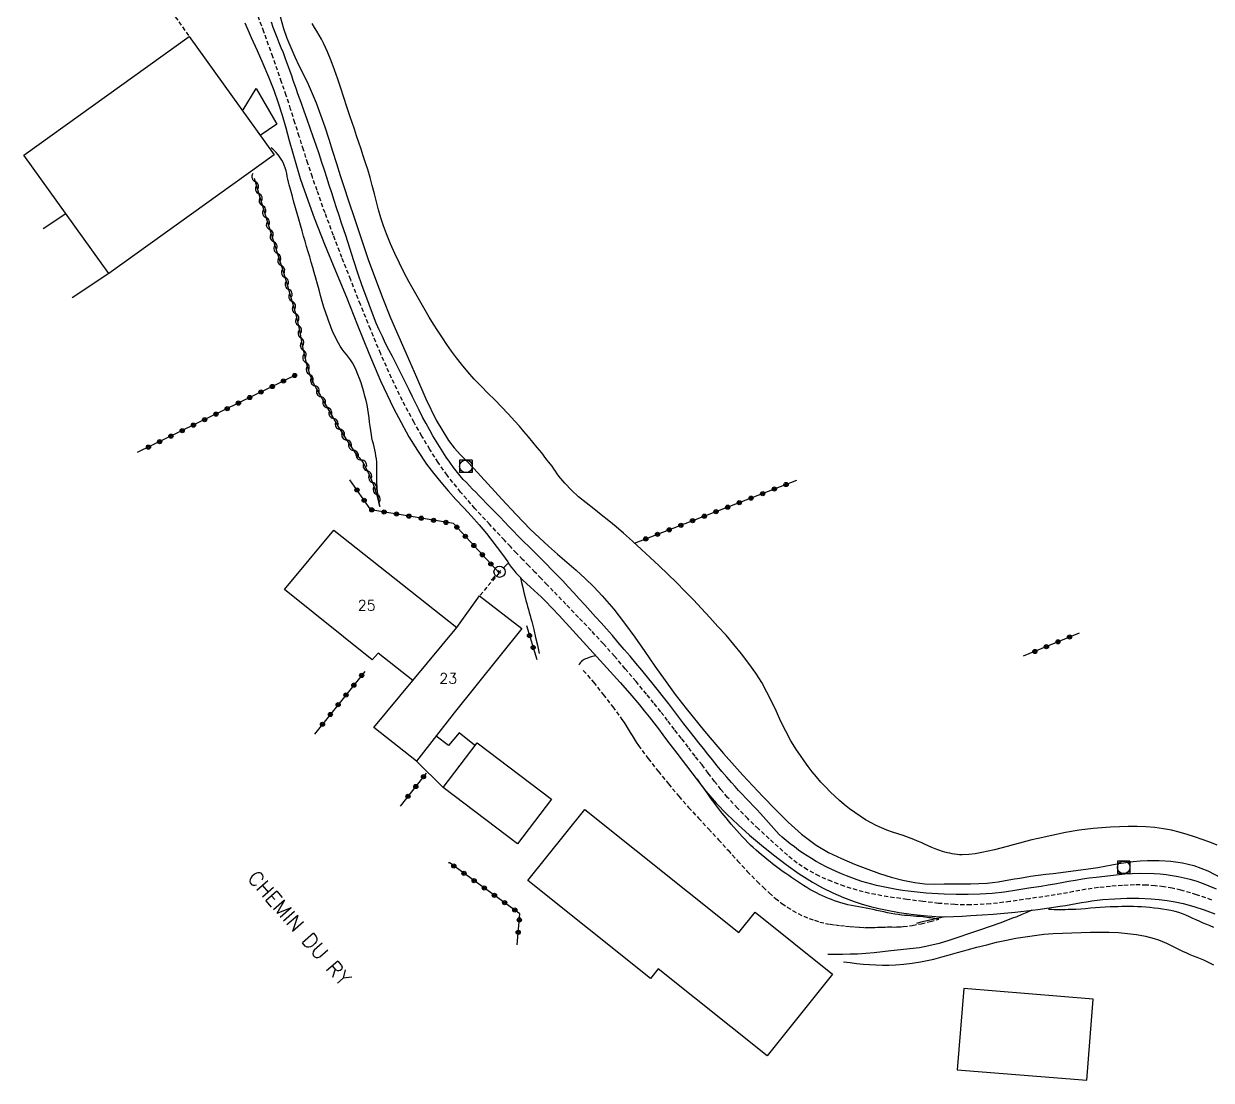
# Model space of a CAD drawing. Header units: millimetres. Extents: x 164999 to 166000, y 157004 to 158000.
# Drawn here: x 165697.5 to 165839.6, y 157309.9 to 157436.3 of the extents above; entities that cross this region are included whole.
import ezdxf
from ezdxf.enums import TextEntityAlignment as Align

# ---------------------------------------------------------------- set-up
doc = ezdxf.new("R2010")
doc.units = ezdxf.units.MM
doc.linetypes.add('DASHED', pattern=[0.75, 0.5, -0.25])
doc.layers.get('0').update_dxf_attribs({"linetype": 'CONTINUOUS'})
for name, color, linetype in [('W0001', 6, 'DASHED'), ('W0008', 7, 'CONTINUOUS'), ('W0017', 7, 'CONTINUOUS'), ('W0071', 7, 'CONTINUOUS'), ('W0101', 7, 'CONTINUOUS'), ('W0104', 1, 'CONTINUOUS'), ('W0112', 1, 'DASHED'), ('W0211', 2, 'CONTINUOUS'), ('W0214', 2, 'CONTINUOUS'), ('W0310', 3, 'CONTINUOUS'), ('W0323', 7, 'CONTINUOUS'), ('W0420', 7, 'CONTINUOUS'), ('W0473', 7, 'CONTINUOUS'), ('W0989', 7, 'CONTINUOUS'), ('W0991', 7, 'CONTINUOUS'), ('W1102', 7, 'CONTINUOUS')]:
    doc.layers.add(name, color=color, linetype=linetype)
doc.styles.get("Standard").update_dxf_attribs({"font": 'romans.shx', "width": 0.85})

# ---------------------------------------------------------------- blocks, each defined once
blk = doc.blocks.new('T420')
for p, q in [((0.75, 0.75), (-0.75, 0.75)), ((-0.75, 0.75), (-0.75, -0.75)), ((0.75, 0.75), (0.75, -0.75)), ((0.75, -0.75), (-0.75, -0.75))]:
    blk.add_line(p, q)
blk.add_ellipse((0, 0), major_axis=(-0.53, 0.53), ratio=1, start_param=3.926991, end_param=10.210176)
blk = doc.blocks.new('T473')
for p, q in [((-0.166667, 0.166667), (0.166667, -0.166667)), ((-0.166667, -0.166667), (0.166667, 0.166667)), ((0.500001, 0.500001), (1.000002, 1.000002)), ((-1.000002, -1.000002), (-0.500001, -0.500001))]:
    blk.add_line(p, q)
blk.add_ellipse((0, 0), major_axis=(0.471405, 0.471405), ratio=1, start_param=5.4977871438, end_param=11.780972451)
blk = doc.blocks.new('t323o')
at = {"color": 0, "linetype": 'Continuous'}
for radius in [0.25, 0.15]:
    blk.add_circle((0, 0), radius, dxfattribs=at)
blk = doc.blocks.new('t310o')
at = {"color": 0, "linetype": 'Continuous'}
for centre, start, end in [((-0.5, 0.38), 216.8699, 323.1304), ((0.5, -0.37), 36.8699, 143.1303)]:
    blk.add_arc(centre, 0.625, start, end, dxfattribs=at)

msp = doc.modelspace()

# ---------------------------------------------------------------- linework, layer by layer
at = {"layer": 'W0001'}
msp.add_lwpolyline([(165839.67, 157331.43), (165837.84, 157332.07), (165835.97, 157332.61), (165834.96, 157332.85), (165833.93, 157333.02), (165832.9, 157333.14), (165831.86, 157333.22), (165830.42, 157333.24), (165828.98, 157333.17), (165827.54, 157333.06), (165826.12, 157332.91), (165825.37, 157332.82), (165824.63, 157332.71), (165823.89, 157332.58), (165823.15, 157332.44), (165822.42, 157332.3), (165821.68, 157332.17), (165820.94, 157332.04), (165820.2, 157331.93), (165817.87, 157331.59), (165815.53, 157331.24), (165813.19, 157330.97), (165810.83, 157330.84), (165808.91, 157330.88), (165806.99, 157331.03), (165805.09, 157331.25), (165803.19, 157331.5), (165801.69, 157331.71), (165800.19, 157331.94), (165798.7, 157332.23), (165797.23, 157332.6), (165795.7, 157333.09), (165794.19, 157333.63), (165792.71, 157334.28), (165791.29, 157335.04), (165790.05, 157335.86), (165788.9, 157336.79), (165787.79, 157337.78), (165786.7, 157338.77), (165785.41, 157339.96), (165784.15, 157341.17), (165782.92, 157342.42), (165781.73, 157343.71), (165780.93, 157344.65), (165780.17, 157345.63), (165779.42, 157346.61), (165778.67, 157347.59), (165777.84, 157348.65), (165777.02, 157349.71), (165776.2, 157350.78), (165775.37, 157351.84), (165774.55, 157352.91), (165773.72, 157353.96), (165772.88, 157355.02), (165772.03, 157356.06), (165770.77, 157357.59), (165769.48, 157359.1), (165768.19, 157360.6), (165766.87, 157362.08), (165765.39, 157363.68), (165763.89, 157365.26), (165762.38, 157366.82), (165760.87, 157368.39), (165760.14, 157369.15), (165759.41, 157369.91), (165758.67, 157370.67), (165757.93, 157371.43), (165757.19, 157372.19), (165756.46, 157372.95), (165755.73, 157373.72), (165755.01, 157374.49), (165753.25, 157376.39), (165751.49, 157378.29), (165749.78, 157380.24), (165748.17, 157382.27), (165747.09, 157383.79), (165746.09, 157385.36), (165745.13, 157386.96), (165744.21, 157388.58), (165743.49, 157389.89), (165742.8, 157391.21), (165742.14, 157392.55), (165741.5, 157393.9), (165740.21, 157396.81), (165738.98, 157399.74), (165737.79, 157402.69), (165736.62, 157405.65), (165735.57, 157408.31), (165734.55, 157410.97), (165733.55, 157413.65), (165732.59, 157416.34), (165732.03, 157417.95), (165731.5, 157419.57), (165730.97, 157421.2), (165730.46, 157422.82), (165729.94, 157424.45), (165729.43, 157426.08), (165728.9, 157427.7), (165728.35, 157429.31), (165727.3, 157432.32), (165726.23, 157435.32), (165725.13, 157438.31)], dxfattribs=at)
at = {"layer": 'W0008'}
for points in [[(165840.25, 157332.72), (165839.38, 157333.1), (165838.5, 157333.43), (165837.8, 157333.67), (165837.1, 157333.87), (165836.39, 157334.05), (165835.67, 157334.2), (165834.95, 157334.33), (165834.23, 157334.44), (165833.5, 157334.52), (165832.77, 157334.58), (165831.03, 157334.61), (165829.29, 157334.52), (165827.56, 157334.34), (165825.84, 157334.14), (165825.01, 157334.04), (165824.19, 157333.92), (165823.36, 157333.78), (165822.54, 157333.63), (165821.73, 157333.49), (165820.91, 157333.34), (165820.09, 157333.2), (165819.27, 157333.06), (165817.8, 157332.83), (165816.34, 157332.6), (165814.87, 157332.39), (165813.4, 157332.23), (165811.97, 157332.14), (165810.53, 157332.1), (165809.1, 157332.1), (165807.66, 157332.14), (165806.94, 157332.17), (165806.23, 157332.22), (165805.51, 157332.27), (165804.79, 157332.33), (165804.08, 157332.4), (165803.36, 157332.49), (165802.65, 157332.59), (165801.94, 157332.7), (165801.35, 157332.81), (165800.75, 157332.92), (165800.16, 157333.04), (165799.57, 157333.18), (165798.98, 157333.33), (165798.39, 157333.48), (165797.81, 157333.66), (165797.24, 157333.85), (165796.6, 157334.07), (165795.97, 157334.31), (165795.35, 157334.57), (165794.73, 157334.84), (165794.12, 157335.12), (165793.51, 157335.42), (165792.91, 157335.73), (165792.32, 157336.06), (165791.79, 157336.38), (165791.26, 157336.71), (165790.74, 157337.05), (165790.22, 157337.41), (165789.72, 157337.78), (165789.23, 157338.16), (165788.74, 157338.55), (165788.27, 157338.96), (165787.92, 157339.29), (165787.58, 157339.63), (165787.25, 157339.99), (165786.93, 157340.35), (165786.62, 157340.71), (165786.3, 157341.08), (165785.99, 157341.44), (165785.66, 157341.8), (165785.23, 157342.26), (165784.79, 157342.72), (165784.36, 157343.17), (165783.92, 157343.63), (165783.48, 157344.08), (165783.05, 157344.54), (165782.62, 157345), (165782.2, 157345.48), (165781.62, 157346.14), (165781.05, 157346.82), (165780.49, 157347.5), (165779.94, 157348.19), (165779.38, 157348.88), (165778.83, 157349.57), (165778.29, 157350.26), (165777.74, 157350.95), (165777.12, 157351.73), (165776.51, 157352.52), (165775.9, 157353.32), (165775.29, 157354.11), (165774.68, 157354.9), (165774.07, 157355.69), (165773.46, 157356.48), (165772.83, 157357.26), (165772.14, 157358.1), (165771.45, 157358.94), (165770.76, 157359.77), (165770.06, 157360.6), (165769.35, 157361.43), (165768.65, 157362.25), (165767.94, 157363.07), (165767.22, 157363.89), (165766.58, 157364.61), (165765.93, 157365.33), (165765.29, 157366.05), (165764.64, 157366.77), (165763.98, 157367.48), (165763.32, 157368.19), (165762.66, 157368.9), (165762, 157369.61), (165761.34, 157370.29), (165760.67, 157370.98), (165760, 157371.65), (165759.33, 157372.33), (165758.65, 157373), (165757.98, 157373.68), (165757.31, 157374.35), (165756.64, 157375.03), (165756.1, 157375.58), (165755.56, 157376.13), (165755.03, 157376.68), (165754.49, 157377.23), (165753.95, 157377.79), (165753.42, 157378.34), (165752.88, 157378.89), (165752.35, 157379.45), (165751.97, 157379.84), (165751.59, 157380.22), (165751.21, 157380.6), (165750.83, 157380.99), (165750.46, 157381.38), (165750.09, 157381.77), (165749.73, 157382.18), (165749.39, 157382.6), (165748.93, 157383.2), (165748.49, 157383.81), (165748.06, 157384.43), (165747.64, 157385.07), (165747.24, 157385.7), (165746.84, 157386.35), (165746.46, 157387), (165746.08, 157387.65), (165745.64, 157388.44), (165745.21, 157389.23), (165744.8, 157390.04), (165744.41, 157390.85), (165744.01, 157391.66), (165743.62, 157392.47), (165743.23, 157393.28), (165742.83, 157394.09), (165742.43, 157394.88), (165742.02, 157395.68), (165741.61, 157396.47), (165741.2, 157397.26), (165740.8, 157398.05), (165740.41, 157398.86), (165740.03, 157399.66), (165739.68, 157400.48), (165739.09, 157401.95), (165738.53, 157403.44), (165738, 157404.93), (165737.49, 157406.43), (165737, 157407.93), (165736.51, 157409.44), (165736.02, 157410.94), (165735.52, 157412.45), (165735.22, 157413.35), (165734.93, 157414.26), (165734.64, 157415.16), (165734.35, 157416.07), (165734.06, 157416.98), (165733.77, 157417.88), (165733.48, 157418.79), (165733.18, 157419.69), (165732.83, 157420.72), (165732.48, 157421.75), (165732.12, 157422.77), (165731.76, 157423.8), (165731.4, 157424.82), (165731.04, 157425.85), (165730.68, 157426.87), (165730.31, 157427.9), (165730.12, 157428.43), (165729.94, 157428.97), (165729.75, 157429.51), (165729.56, 157430.05), (165729.37, 157430.59), (165729.18, 157431.13), (165728.98, 157431.66), (165728.79, 157432.2), (165728.56, 157432.81), (165728.31, 157433.42), (165728.06, 157434.03), (165727.81, 157434.64), (165727.57, 157435.25), (165727.34, 157435.86), (165727.12, 157436.48)], [(165755.42, 157371.89), (165755.64, 157371.55), (165755.88, 157371.21), (165756.13, 157370.89), (165756.4, 157370.58), (165756.81, 157370.13), (165757.24, 157369.71), (165757.68, 157369.29), (165758.13, 157368.89), (165758.58, 157368.49), (165759.02, 157368.08), (165759.46, 157367.67), (165759.89, 157367.25), (165761.58, 157365.49), (165763.22, 157363.7), (165764.85, 157361.89), (165766.48, 157360.08), (165767.67, 157358.77), (165768.86, 157357.47), (165770.03, 157356.14), (165771.18, 157354.8), (165771.76, 157354.09), (165772.33, 157353.37), (165772.89, 157352.64), (165773.44, 157351.91), (165773.99, 157351.18), (165774.55, 157350.45), (165775.1, 157349.72), (165775.66, 157349), (165776.81, 157347.49), (165777.95, 157345.96), (165779.12, 157344.46), (165780.37, 157343.02), (165781.65, 157341.69), (165782.98, 157340.42), (165784.36, 157339.2), (165785.77, 157338.01), (165787.24, 157336.82), (165788.74, 157335.67), (165790.29, 157334.58), (165791.9, 157333.57), (165793.1, 157332.9), (165794.33, 157332.3), (165795.59, 157331.75), (165796.87, 157331.26), (165797.84, 157330.94), (165798.83, 157330.66), (165799.83, 157330.43), (165800.83, 157330.22), (165802.27, 157329.95), (165803.72, 157329.73), (165805.18, 157329.56), (165806.65, 157329.45), (165807.7, 157329.42), (165808.75, 157329.45), (165809.8, 157329.51), (165810.84, 157329.56), (165812.18, 157329.64), (165813.51, 157329.73), (165814.84, 157329.84), (165816.16, 157329.97), (165817.51, 157330.13), (165818.86, 157330.3), (165820.2, 157330.49), (165821.55, 157330.68), (165822.18, 157330.78), (165822.81, 157330.89), (165823.44, 157331), (165824.07, 157331.12), (165824.7, 157331.23), (165825.33, 157331.33), (165825.97, 157331.41), (165826.61, 157331.48), (165828.06, 157331.59), (165829.51, 157331.65), (165830.97, 157331.65), (165832.42, 157331.59), (165833.39, 157331.51), (165834.35, 157331.39), (165835.31, 157331.23), (165836.25, 157331.02), (165837.53, 157330.67), (165838.79, 157330.26), (165840.03, 157329.78)]]:
    msp.add_lwpolyline(points, dxfattribs=at)
at = {"layer": 'W0017'}
for points in [[(165756.95, 157370), (165757.08, 157369.41), (165757.22, 157368.82), (165757.36, 157368.23), (165757.51, 157367.64), (165757.6, 157367.28), (165757.69, 157366.92), (165757.79, 157366.56), (165757.89, 157366.2), (165757.99, 157365.84), (165758.09, 157365.48), (165758.19, 157365.12), (165758.28, 157364.76), (165758.52, 157363.81), (165758.75, 157362.86), (165758.97, 157361.91), (165759.18, 157360.95)], [(165765.97, 157360.68), (165765.7, 157360.62), (165765.42, 157360.54), (165765.15, 157360.45), (165764.89, 157360.35), (165764.74, 157360.29), (165764.58, 157360.22), (165764.44, 157360.15), (165764.3, 157360.05), (165764.19, 157359.94), (165764.09, 157359.82), (165764.01, 157359.69), (165763.94, 157359.55)], [(165818.13, 157330.2), (165817.54, 157329.94), (165816.94, 157329.68), (165816.33, 157329.43), (165815.73, 157329.2), (165814.45, 157328.72), (165813.16, 157328.26), (165811.87, 157327.82), (165810.57, 157327.39), (165809.4, 157326.99), (165808.22, 157326.6), (165807.04, 157326.23), (165805.83, 157325.93), (165804.7, 157325.72), (165803.56, 157325.58), (165802.42, 157325.46), (165801.28, 157325.35), (165800.28, 157325.24), (165799.28, 157325.13), (165798.28, 157325.04), (165797.27, 157324.97), (165796.39, 157324.94), (165795.5, 157324.92), (165794.62, 157324.91), (165793.73, 157324.93)], [(165807.93, 157329.42), (165807.56, 157329.36), (165807.2, 157329.29), (165806.84, 157329.22), (165806.48, 157329.14), (165805.94, 157329.02), (165805.4, 157328.9), (165804.87, 157328.77), (165804.33, 157328.64)]]:
    msp.add_lwpolyline(points, dxfattribs=at)
at = {"layer": 'W0071'}
msp.add_lwpolyline([(165723.96, 157436.42), (165724.71, 157434.66), (165725.41, 157433.09), (165726.11, 157431.52), (165726.8, 157429.93), (165727.43, 157428.33), (165727.94, 157426.84), (165728.41, 157425.34), (165728.85, 157423.83), (165729.27, 157422.32), (165729.69, 157420.8), (165730.12, 157419.29), (165730.58, 157417.78), (165731.07, 157416.29), (165732.25, 157413.08), (165733.5, 157409.9), (165734.8, 157406.73), (165736.1, 157403.57), (165737.45, 157400.23), (165738.79, 157396.88), (165740.2, 157393.55), (165741.74, 157390.29), (165742.64, 157388.56), (165743.59, 157386.87), (165744.6, 157385.21), (165745.7, 157383.6), (165746.52, 157382.5), (165747.39, 157381.44), (165748.3, 157380.4), (165749.22, 157379.38), (165750.15, 157378.38), (165751.07, 157377.36), (165751.98, 157376.33), (165752.86, 157375.28), (165753.52, 157374.45), (165754.16, 157373.61), (165754.8, 157372.76), (165755.42, 157371.89)], dxfattribs=at)
at = {"layer": 'W0101'}
for points in [[(165744.06, 157357.7), (165739.91, 157360.97), (165739.18, 157360.19), (165728.7, 157368.58), (165734.6, 157375.68), (165749.34, 157364.05)], [(165752.05, 157367.83), (165757.09, 157363.92), (165749, 157353.82), (165744.5, 157348.06), (165739.38, 157352.06), (165744.06, 157357.7)], [(165749.34, 157364.05), (165752.05, 157367.83)]]:
    msp.add_lwpolyline(points, dxfattribs=at)
at = {"layer": 'W0104'}
for points in [[(165697.49, 157420.57), (165717.29, 157434.77), (165727.46, 157420.6), (165707.66, 157406.39)], [(165751.74, 157350.26), (165760.66, 157343.49), (165756.6, 157338.14), (165747.68, 157344.91)], [(165786.48, 157312.77), (165773.43, 157323.2), (165772.51, 157322.05), (165757.83, 157333.77), (165764.63, 157342.28), (165783.08, 157327.55), (165785.01, 157329.96), (165794.29, 157322.55)], [(165810, 157320.83), (165809.21, 157311.12), (165824.71, 157309.86), (165825.5, 157319.58)]]:
    msp.add_lwpolyline(points, close=True, dxfattribs=at)
for points in [[(165723.74, 157426.01), (165725.31, 157428.54), (165727.77, 157424.29), (165725.79, 157422.92)], [(165699.8, 157411.81), (165702.51, 157413.57)], [(165707.66, 157406.39), (165703.28, 157403.5)], [(165751.45, 157349.96), (165749.59, 157351.45), (165748.33, 157349.92), (165746.84, 157351.05)], [(165747.68, 157344.91), (165744.5, 157348.06)]]:
    msp.add_lwpolyline(points, dxfattribs=at)
at = {"layer": 'W0112'}
for points in [[(165712.59, 157441.42), (165717.29, 157434.77)], [(165754.38, 157370.58), (165752.05, 157367.83)], [(165764.46, 157358.91), (165765.67, 157357.49), (165766.84, 157356.03), (165767.98, 157354.55), (165769.08, 157353.04), (165769.34, 157352.66), (165769.59, 157352.27), (165769.83, 157351.88), (165770.07, 157351.49), (165770.31, 157351.1), (165770.55, 157350.71), (165770.8, 157350.32), (165771.06, 157349.94), (165772.22, 157348.37), (165773.42, 157346.84), (165774.65, 157345.33), (165775.9, 157343.84), (165777.06, 157342.52), (165778.25, 157341.22), (165779.45, 157339.93), (165780.65, 157338.64), (165781.79, 157337.38), (165782.93, 157336.11), (165784.09, 157334.86), (165785.28, 157333.64), (165785.99, 157332.96), (165786.71, 157332.28), (165787.45, 157331.63), (165788.23, 157331.02), (165788.86, 157330.59), (165789.5, 157330.18), (165790.17, 157329.81), (165790.85, 157329.48), (165791.48, 157329.22), (165792.12, 157329), (165792.77, 157328.8), (165793.43, 157328.64), (165794.02, 157328.53), (165794.63, 157328.45), (165795.23, 157328.38), (165795.83, 157328.32), (165796.4, 157328.26), (165796.96, 157328.21), (165797.53, 157328.17), (165798.1, 157328.14), (165798.41, 157328.14), (165798.72, 157328.14), (165799.03, 157328.15), (165799.35, 157328.16), (165799.66, 157328.17), (165799.97, 157328.18), (165800.28, 157328.2), (165800.59, 157328.2), (165800.86, 157328.21), (165801.13, 157328.21), (165801.4, 157328.21), (165801.67, 157328.2), (165801.94, 157328.21), (165802.21, 157328.21), (165802.48, 157328.23), (165802.75, 157328.25), (165803.83, 157328.4), (165804.9, 157328.6), (165805.96, 157328.85), (165807, 157329.15)]]:
    msp.add_lwpolyline(points, dxfattribs=at)
at = {"layer": 'W0211'}
for points in [[(165840.33, 157337.99), (165839.44, 157338.34), (165838.54, 157338.67), (165837.63, 157339), (165836.72, 157339.29), (165835.79, 157339.56), (165834.85, 157339.78), (165833.9, 157339.96), (165832.85, 157340.1), (165831.8, 157340.18), (165830.74, 157340.22), (165829.68, 157340.23), (165828.63, 157340.2), (165827.57, 157340.14), (165826.52, 157340.07), (165825.47, 157339.98), (165823.81, 157339.78), (165822.16, 157339.5), (165820.53, 157339.15), (165818.9, 157338.8), (165818.15, 157338.63), (165817.4, 157338.44), (165816.66, 157338.23), (165815.92, 157338.03), (165815.18, 157337.82), (165814.43, 157337.63), (165813.68, 157337.44), (165812.93, 157337.28), (165812.16, 157337.12), (165811.38, 157336.97), (165810.59, 157336.86), (165809.79, 157336.83), (165809.49, 157336.84), (165809.2, 157336.87), (165808.9, 157336.91), (165808.61, 157336.96), (165808.32, 157337.02), (165808.04, 157337.09), (165807.75, 157337.16), (165807.47, 157337.24), (165807.02, 157337.39), (165806.59, 157337.55), (165806.16, 157337.73), (165805.73, 157337.92), (165805.31, 157338.11), (165804.88, 157338.3), (165804.46, 157338.49), (165804.03, 157338.67), (165803.39, 157338.91), (165802.75, 157339.14), (165802.1, 157339.36), (165801.45, 157339.57), (165800.8, 157339.8), (165800.16, 157340.05), (165799.53, 157340.33), (165798.92, 157340.65), (165798.25, 157341.04), (165797.6, 157341.45), (165796.96, 157341.89), (165796.34, 157342.36), (165795.73, 157342.84), (165795.14, 157343.34), (165794.57, 157343.86), (165794.01, 157344.39), (165793.44, 157344.96), (165792.9, 157345.55), (165792.37, 157346.16), (165791.87, 157346.78), (165791.38, 157347.42), (165790.9, 157348.07), (165790.44, 157348.73), (165789.99, 157349.39), (165789.31, 157350.5), (165788.7, 157351.64), (165788.12, 157352.81), (165787.57, 157353.98), (165787.02, 157355.16), (165786.44, 157356.32), (165785.81, 157357.46), (165785.11, 157358.56), (165784.28, 157359.74), (165783.4, 157360.89), (165782.49, 157362.01), (165781.54, 157363.11), (165780.58, 157364.18), (165779.61, 157365.25), (165778.62, 157366.3), (165777.63, 157367.35), (165776.63, 157368.39), (165775.62, 157369.42), (165774.58, 157370.43), (165773.54, 157371.42), (165772.48, 157372.41), (165771.42, 157373.38), (165770.36, 157374.36), (165769.28, 157375.32), (165768.41, 157376.08), (165767.51, 157376.81), (165766.61, 157377.52), (165765.7, 157378.23), (165764.79, 157378.95), (165763.9, 157379.7), (165763.04, 157380.48), (165762.23, 157381.3), (165761.99, 157381.58), (165761.76, 157381.86), (165761.55, 157382.15), (165761.34, 157382.45), (165761.14, 157382.75), (165760.93, 157383.05), (165760.73, 157383.34), (165760.51, 157383.63), (165759.99, 157384.28), (165759.48, 157384.93), (165758.95, 157385.58), (165758.42, 157386.22), (165757.89, 157386.86), (165757.36, 157387.49), (165756.81, 157388.12), (165756.27, 157388.75), (165755.48, 157389.61), (165754.68, 157390.45), (165753.86, 157391.28), (165753.03, 157392.1), (165752.22, 157392.93), (165751.41, 157393.78), (165750.63, 157394.65), (165749.88, 157395.54), (165749.28, 157396.31), (165748.7, 157397.1), (165748.14, 157397.9), (165747.59, 157398.71), (165747.06, 157399.53), (165746.54, 157400.35), (165746.03, 157401.19), (165745.53, 157402.03), (165744.89, 157403.13), (165744.25, 157404.25), (165743.63, 157405.37), (165743.03, 157406.5), (165742.45, 157407.64), (165741.9, 157408.8), (165741.38, 157409.97), (165740.89, 157411.16), (165740.54, 157412.1), (165740.23, 157413.06), (165739.95, 157414.02), (165739.69, 157414.99), (165739.45, 157415.96), (165739.19, 157416.93), (165738.93, 157417.9), (165738.65, 157418.86), (165738.39, 157419.67), (165738.13, 157420.47), (165737.87, 157421.27), (165737.6, 157422.07), (165737.33, 157422.87), (165737.06, 157423.67), (165736.78, 157424.47), (165736.51, 157425.27), (165736.14, 157426.37), (165735.78, 157427.47), (165735.42, 157428.57), (165735.06, 157429.67), (165734.69, 157430.77), (165734.29, 157431.86), (165733.85, 157432.93), (165733.37, 157433.99), (165733.12, 157434.47), (165732.86, 157434.94), (165732.58, 157435.4), (165732.28, 157435.86), (165731.99, 157436.31)], [(165795.62, 157324.04), (165796.39, 157323.94), (165797.17, 157323.85), (165797.94, 157323.77), (165798.71, 157323.72), (165799.49, 157323.67), (165800.26, 157323.64), (165801.04, 157323.63), (165801.82, 157323.66), (165802.83, 157323.75), (165803.83, 157323.89), (165804.83, 157324.05), (165805.83, 157324.25), (165806.41, 157324.37), (165806.98, 157324.51), (165807.55, 157324.66), (165808.12, 157324.82), (165808.69, 157324.99), (165809.26, 157325.15), (165809.83, 157325.31), (165810.4, 157325.46), (165811.57, 157325.77), (165812.74, 157326.08), (165813.92, 157326.37), (165815.11, 157326.64), (165816.22, 157326.85), (165817.34, 157327.04), (165818.47, 157327.2), (165819.59, 157327.34), (165820.71, 157327.43), (165821.82, 157327.48), (165822.94, 157327.52), (165824.05, 157327.54), (165825.17, 157327.57), (165826.29, 157327.6), (165827.41, 157327.59), (165828.53, 157327.53), (165829.6, 157327.43), (165830.67, 157327.29), (165831.74, 157327.1), (165832.78, 157326.83), (165833.29, 157326.67), (165833.79, 157326.47), (165834.27, 157326.26), (165834.75, 157326.03), (165835.23, 157325.79), (165835.7, 157325.56), (165836.18, 157325.32), (165836.66, 157325.1), (165837.06, 157324.93), (165837.47, 157324.76), (165837.88, 157324.6), (165838.28, 157324.43), (165838.69, 157324.26), (165839.09, 157324.08), (165839.48, 157323.88), (165839.87, 157323.67)]]:
    msp.add_lwpolyline(points, dxfattribs=at)
at = {"layer": 'W0214'}
for points in [[(165728.16, 157437.18), (165728.59, 157435.71), (165728.99, 157434.56), (165729.45, 157433.44), (165729.95, 157432.33), (165730.47, 157431.23), (165731, 157430.14), (165731.52, 157429.05), (165732.02, 157427.94), (165732.48, 157426.82), (165733.01, 157425.39), (165733.51, 157423.95), (165733.99, 157422.5), (165734.46, 157421.05), (165734.91, 157419.59), (165735.37, 157418.14), (165735.84, 157416.69), (165736.32, 157415.24), (165737.11, 157412.86), (165737.9, 157410.47), (165738.71, 157408.1), (165739.57, 157405.74), (165740.47, 157403.42), (165741.4, 157401.12), (165742.37, 157398.84), (165743.38, 157396.57), (165744.5, 157393.99), (165745.62, 157391.4), (165746.86, 157388.85), (165748.32, 157386.43), (165749.01, 157385.53), (165749.78, 157384.69), (165750.57, 157383.89), (165751.35, 157383.08), (165753.03, 157381.24), (165754.71, 157379.39), (165756.41, 157377.57), (165758.15, 157375.78), (165759.2, 157374.77), (165760.29, 157373.78), (165761.39, 157372.82), (165762.49, 157371.87), (165763.59, 157370.91), (165764.67, 157369.92), (165765.72, 157368.9), (165766.73, 157367.83), (165768.1, 157366.23), (165769.39, 157364.58), (165770.64, 157362.88), (165771.84, 157361.16), (165773.03, 157359.43), (165774.24, 157357.71), (165775.47, 157356.02), (165776.76, 157354.36), (165778.97, 157351.65), (165781.22, 157348.98), (165783.54, 157346.36), (165785.94, 157343.82), (165787.45, 157342.28), (165788.98, 157340.76), (165790.59, 157339.31), (165792.33, 157338.01), (165793.81, 157337.13), (165795.35, 157336.38), (165796.93, 157335.72), (165798.53, 157335.11), (165799.9, 157334.61), (165801.29, 157334.17), (165802.71, 157333.79), (165804.15, 157333.51), (165805.32, 157333.38), (165806.49, 157333.34), (165807.67, 157333.35), (165808.83, 157333.35), (165809.82, 157333.35), (165810.81, 157333.36), (165811.8, 157333.39), (165812.79, 157333.46), (165813.44, 157333.53), (165814.1, 157333.62), (165814.75, 157333.72), (165815.4, 157333.83), (165816.05, 157333.95), (165816.7, 157334.06), (165817.35, 157334.17), (165818, 157334.27), (165818.9, 157334.39), (165819.8, 157334.51), (165820.7, 157334.62), (165821.6, 157334.74), (165822.5, 157334.85), (165823.4, 157334.96), (165824.29, 157335.07), (165825.19, 157335.2), (165826.04, 157335.32), (165826.88, 157335.47), (165827.72, 157335.63), (165828.56, 157335.79), (165829.41, 157335.93), (165830.26, 157336.05), (165831.11, 157336.14), (165831.97, 157336.17), (165833.37, 157336.17), (165834.77, 157336.08), (165836.17, 157335.89), (165837.54, 157335.55), (165839.21, 157334.91), (165840.79, 157334.09)], [(165740.09, 157378.53), (165740.04, 157378.83), (165739.99, 157379.13), (165739.94, 157379.43), (165739.9, 157379.73), (165739.86, 157380.03), (165739.82, 157380.34), (165739.79, 157380.64), (165739.77, 157380.94), (165739.74, 157381.35), (165739.74, 157381.77), (165739.74, 157382.18), (165739.75, 157382.59), (165739.75, 157383), (165739.75, 157383.42), (165739.73, 157383.83), (165739.69, 157384.24), (165739.64, 157384.6), (165739.58, 157384.96), (165739.5, 157385.32), (165739.42, 157385.67), (165739.33, 157386.03), (165739.24, 157386.38), (165739.16, 157386.74), (165739.09, 157387.09), (165739.01, 157387.6), (165738.94, 157388.12), (165738.87, 157388.63), (165738.81, 157389.15), (165738.74, 157389.66), (165738.67, 157390.17), (165738.57, 157390.68), (165738.46, 157391.19), (165738.32, 157391.72), (165738.18, 157392.25), (165738.02, 157392.78), (165737.86, 157393.31), (165737.68, 157393.83), (165737.48, 157394.34), (165737.26, 157394.85), (165737.02, 157395.35), (165736.82, 157395.71), (165736.6, 157396.06), (165736.35, 157396.39), (165736.1, 157396.72), (165735.85, 157397.04), (165735.61, 157397.37), (165735.37, 157397.71), (165735.16, 157398.07), (165734.97, 157398.42), (165734.79, 157398.79), (165734.62, 157399.15), (165734.46, 157399.52), (165734.3, 157399.9), (165734.15, 157400.27), (165734.01, 157400.65), (165733.87, 157401.03), (165733.64, 157401.7), (165733.42, 157402.38), (165733.21, 157403.07), (165733.02, 157403.76), (165732.83, 157404.45), (165732.64, 157405.14), (165732.45, 157405.83), (165732.26, 157406.51), (165732.07, 157407.14), (165731.89, 157407.76), (165731.71, 157408.39), (165731.52, 157409.01), (165731.34, 157409.64), (165731.16, 157410.27), (165730.98, 157410.89), (165730.8, 157411.52), (165730.6, 157412.2), (165730.41, 157412.89), (165730.21, 157413.58), (165730.02, 157414.26), (165729.83, 157414.95), (165729.64, 157415.63), (165729.44, 157416.32), (165729.25, 157417.01), (165729.17, 157417.34), (165729.09, 157417.68), (165729.03, 157418.02), (165728.96, 157418.36), (165728.88, 157418.71), (165728.78, 157419.05), (165728.66, 157419.38), (165728.52, 157419.7), (165728.38, 157419.95), (165728.23, 157420.19), (165728.06, 157420.43), (165727.89, 157420.65), (165727.7, 157420.87), (165727.5, 157421.07), (165727.3, 157421.27), (165727.08, 157421.45)], [(165807, 157329.15), (165806.76, 157329.18), (165806.52, 157329.22), (165806.28, 157329.25), (165806.04, 157329.28), (165805.8, 157329.31), (165805.56, 157329.34), (165805.32, 157329.37), (165805.08, 157329.4), (165804.72, 157329.44), (165804.35, 157329.47), (165803.99, 157329.5), (165803.62, 157329.53), (165803.26, 157329.56), (165802.89, 157329.59), (165802.53, 157329.63), (165802.16, 157329.68), (165801.73, 157329.75), (165801.3, 157329.83), (165800.87, 157329.91), (165800.44, 157330), (165800.01, 157330.1), (165799.58, 157330.19), (165799.16, 157330.28), (165798.73, 157330.37), (165798.3, 157330.46), (165797.87, 157330.54), (165797.43, 157330.61), (165797, 157330.69), (165796.57, 157330.78), (165796.14, 157330.87), (165795.71, 157330.97), (165795.29, 157331.09), (165794.91, 157331.21), (165794.54, 157331.34), (165794.17, 157331.48), (165793.8, 157331.62), (165793.43, 157331.77), (165793.07, 157331.93), (165792.71, 157332.1), (165792.36, 157332.28), (165791.97, 157332.48), (165791.58, 157332.7), (165791.21, 157332.93), (165790.83, 157333.16), (165790.46, 157333.41), (165790.1, 157333.65), (165789.73, 157333.9), (165789.37, 157334.14), (165789.04, 157334.36), (165788.71, 157334.59), (165788.39, 157334.82), (165788.07, 157335.05), (165787.75, 157335.28), (165787.43, 157335.52), (165787.12, 157335.76), (165786.81, 157336), (165786.47, 157336.28), (165786.13, 157336.55), (165785.79, 157336.83), (165785.46, 157337.12), (165785.13, 157337.41), (165784.81, 157337.7), (165784.49, 157338), (165784.17, 157338.31), (165783.83, 157338.66), (165783.48, 157339.02), (165783.15, 157339.39), (165782.82, 157339.76), (165782.49, 157340.13), (165782.17, 157340.51), (165781.85, 157340.89), (165781.54, 157341.27), (165781.09, 157341.83), (165780.65, 157342.4), (165780.21, 157342.97), (165779.78, 157343.55), (165779.36, 157344.13), (165778.95, 157344.71), (165778.54, 157345.3), (165778.13, 157345.89)], [(165839.93, 157328.16), (165839.5, 157328.33), (165839.08, 157328.5), (165838.65, 157328.67), (165838.24, 157328.85), (165837.82, 157329.04), (165837.41, 157329.23), (165837, 157329.41), (165836.58, 157329.6), (165836.16, 157329.76), (165835.73, 157329.92), (165835.29, 157330.05), (165834.8, 157330.17), (165834.3, 157330.27), (165833.8, 157330.35), (165833.29, 157330.42), (165832.79, 157330.47), (165832.28, 157330.52), (165831.78, 157330.56), (165831.27, 157330.6), (165830.8, 157330.62), (165830.33, 157330.64), (165829.86, 157330.64), (165829.4, 157330.64), (165828.93, 157330.64), (165828.46, 157330.63), (165827.99, 157330.61), (165827.52, 157330.6), (165826.93, 157330.57), (165826.34, 157330.54), (165825.76, 157330.49), (165825.17, 157330.44), (165824.58, 157330.39), (165823.99, 157330.35), (165823.4, 157330.31), (165822.81, 157330.29), (165822.48, 157330.28), (165822.15, 157330.27), (165821.81, 157330.27), (165821.48, 157330.26), (165821.14, 157330.27), (165820.81, 157330.27), (165820.48, 157330.28), (165820.14, 157330.29)]]:
    msp.add_lwpolyline(points, dxfattribs=at)
at = {"layer": 'W0310'}
msp.add_lwpolyline([(165725.07, 157417.82), (165725.39, 157416.72), (165725.72, 157415.61), (165726.05, 157414.51), (165726.39, 157413.41), (165726.85, 157411.91), (165727.33, 157410.4), (165727.81, 157408.9), (165728.29, 157407.4), (165728.76, 157405.89), (165729.23, 157404.38), (165729.67, 157402.87), (165730.09, 157401.35), (165730.31, 157400.47), (165730.49, 157399.58), (165730.66, 157398.7), (165730.82, 157397.81), (165730.99, 157396.92), (165731.19, 157396.03), (165731.43, 157395.15), (165731.71, 157394.29), (165732.07, 157393.45), (165732.5, 157392.63), (165732.95, 157391.84), (165733.41, 157391.05), (165734.28, 157389.53), (165735.17, 157388.01), (165736.1, 157386.52), (165737.08, 157385.05), (165737.21, 157384.88), (165737.34, 157384.71), (165737.49, 157384.54), (165737.63, 157384.38), (165737.77, 157384.22), (165737.91, 157384.05), (165738.04, 157383.87), (165738.16, 157383.68), (165738.79, 157382.45), (165739.32, 157381.18), (165739.76, 157379.87), (165740.09, 157378.53)], dxfattribs=at)
at = {"layer": 'W0323'}
for points in [[(165730.19, 157394.33), (165711.06, 157384.97)], [(165754.38, 157370.58), (165748.93, 157376.47), (165739.02, 157378.14), (165736.52, 157381.73)], [(165789.97, 157381.63), (165770.54, 157374.11)], [(165757.65, 157364.29), (165758.9, 157360.21)], [(165823.82, 157363.38), (165817.12, 157360.6)], [(165738.31, 157358.77), (165732.3, 157351.29)], [(165742.56, 157342.66), (165745.68, 157346.62)], [(165756.53, 157326.06), (165756.87, 157329.79), (165748.39, 157335.92), (165748.33, 157335.85)]]:
    msp.add_lwpolyline(points, dxfattribs=at)
at = {"layer": 'W1102'}
msp.add_lwpolyline([(165744.06, 157357.7), (165749.34, 157364.05)], dxfattribs=at)

# ---------------------------------------------------------------- block references
at = {"layer": 'W0310'}
for p, rotation in [((165725.19, 157417.4), 286.508507211811), ((165725.62, 157415.96), 286.6133910843866), ((165726.05, 157414.53), 286.7182754693978), ((165726.48, 157413.09), 287.1293372962335), ((165726.93, 157411.66), 287.5506836584105), ((165727.38, 157410.23), 287.7641134403983), ((165727.84, 157408.8), 287.7696102620843), ((165728.3, 157407.37), 287.5355254626493), ((165728.75, 157405.94), 287.5355254626493), ((165729.19, 157404.51), 287.0619557613488), ((165729.61, 157403.07), 286.3807118535769), ((165730.02, 157401.62), 285.4918458880859), ((165730.37, 157400.17), 281.7513913098272), ((165730.66, 157398.69), 280.255493344128), ((165730.93, 157397.22), 280.9231265981576), ((165731.26, 157395.76), 285.0679007739411), ((165731.7, 157394.32), 288.4211593015863), ((165732.33, 157392.96), 297.5931400417062), ((165733.06, 157391.65), 299.9811274440227), ((165733.81, 157390.35), 299.7692714199434), ((165734.56, 157389.05), 300.4854094714416), ((165735.32, 157387.76), 301.806304415545), ((165736.12, 157386.49), 303.7311001027535), ((165736.95, 157385.24), 303.7311001027535), ((165737.89, 157384.08), 308.9033416849539), ((165738.62, 157382.77), 297.193576879664), ((165739.23, 157381.4), 292.8050863397536), ((165739.72, 157379.98), 288.4033599999483)]:
    msp.add_blockref('t310o', p, dxfattribs=dict(at, rotation=rotation))
at = {"layer": 'W0323'}
for p, rotation in [((165728.57, 157393.54), 206.0702377248626), ((165729.92, 157394.2), 206.0702377248626), ((165725.88, 157392.22), 206.0702377248626), ((165727.23, 157392.88), 206.0702377248626), ((165723.18, 157390.9), 206.0702377248626), ((165724.53, 157391.56), 206.0702377248626), ((165719.14, 157388.92), 206.0702377248626), ((165720.49, 157389.58), 206.0702377248626), ((165721.84, 157390.24), 206.0702377248626), ((165716.45, 157387.6), 206.0702377248626), ((165717.8, 157388.26), 206.0702377248626), ((165713.75, 157386.29), 206.0702377248626), ((165715.1, 157386.94), 206.0702377248626), ((165712.41, 157385.63), 206.0702377248626), ((165737.37, 157380.5), 124.8955049762617), ((165787.33, 157380.61), 201.1587195264037), ((165788.73, 157381.15), 201.1587195264037), ((165738.23, 157379.27), 124.8955049762617), ((165783.13, 157378.98), 201.1587195264037), ((165784.53, 157379.52), 201.1587195264037), ((165785.93, 157380.06), 201.1587195264037), ((165739.14, 157378.12), 170.4495521432602), ((165740.62, 157377.87), 170.4495521432602), ((165742.1, 157377.62), 170.4495521432602), ((165780.34, 157377.9), 201.1587195264037), ((165781.73, 157378.44), 201.1587195264037), ((165743.58, 157377.37), 170.4495521432602), ((165745.06, 157377.12), 170.4495521432602), ((165746.54, 157376.87), 170.4495521432602), ((165748.02, 157376.62), 170.4495521432602), ((165776.14, 157376.27), 201.1587195264037), ((165777.54, 157376.82), 201.1587195264037), ((165778.94, 157377.36), 201.1587195264037), ((165749.32, 157376.05), 132.7892564564707), ((165750.34, 157374.95), 132.7892564564707), ((165773.34, 157375.19), 201.1587195264037), ((165774.74, 157375.73), 201.1587195264037), ((165751.36, 157373.85), 132.7892564564707), ((165771.94, 157374.65), 201.1587195264037), ((165752.38, 157372.75), 132.7892564564707), ((165753.39, 157371.64), 132.7892564564707), ((165758.02, 157363.08), 287.0276090434396), ((165821.28, 157362.33), 202.5877849069055), ((165822.66, 157362.9), 202.5877849069055), ((165758.46, 157361.65), 287.0276090434396), ((165818.51, 157361.17), 202.5877849069055), ((165819.89, 157361.75), 202.5877849069055), ((165737.94, 157358.31), 231.2531303501972), ((165737, 157357.14), 231.2531303501972), ((165735.12, 157354.8), 231.2531303501972), ((165736.06, 157355.97), 231.2531303501972), ((165734.18, 157353.63), 231.2531303501972), ((165733.24, 157352.46), 231.2531303501972), ((165744.41, 157345.01), 51.77572725254893), ((165745.34, 157346.19), 51.77572725254893), ((165743.48, 157343.84), 51.77572725254893), ((165748.96, 157335.51), 144.1359754913653), ((165750.18, 157334.63), 144.1359754913653), ((165751.39, 157333.75), 144.1359754913653), ((165752.61, 157332.87), 144.1359754913653), ((165753.82, 157331.99), 144.1359754913653), ((165755.04, 157331.11), 144.1359754913653), ((165756.26, 157330.23), 144.1359754913653), ((165756.8, 157329.05), 84.785969655235), ((165756.67, 157327.56), 84.785969655235)]:
    msp.add_blockref('t323o', p, dxfattribs=dict(at, rotation=rotation))
at = {"layer": 'W0420'}
for p in [(165750.41, 157383.33), (165829.14, 157335.34)]:
    msp.add_blockref('T420', p, dxfattribs=at)
at = {"layer": 'W0473'}
msp.add_blockref('T473', (165754.43, 157370.71), dxfattribs=at)

# ---------------------------------------------------------------- texts
at = {"layer": 'W0989'}
msp.add_text('CHEMIN DU RY', height=1.75, rotation=311.0625, dxfattribs=at).set_placement((165730.46, 157328.06), align=Align.MIDDLE_CENTER)
at = {"layer": 'W0991'}
for s, p in [('25', (165738.53, 157366.69)), ('23', (165748.29, 157357.95))]:
    msp.add_text(s, height=1.25, dxfattribs=at).set_placement(p, align=Align.MIDDLE_CENTER)

doc.saveas('drawing.dxf')
